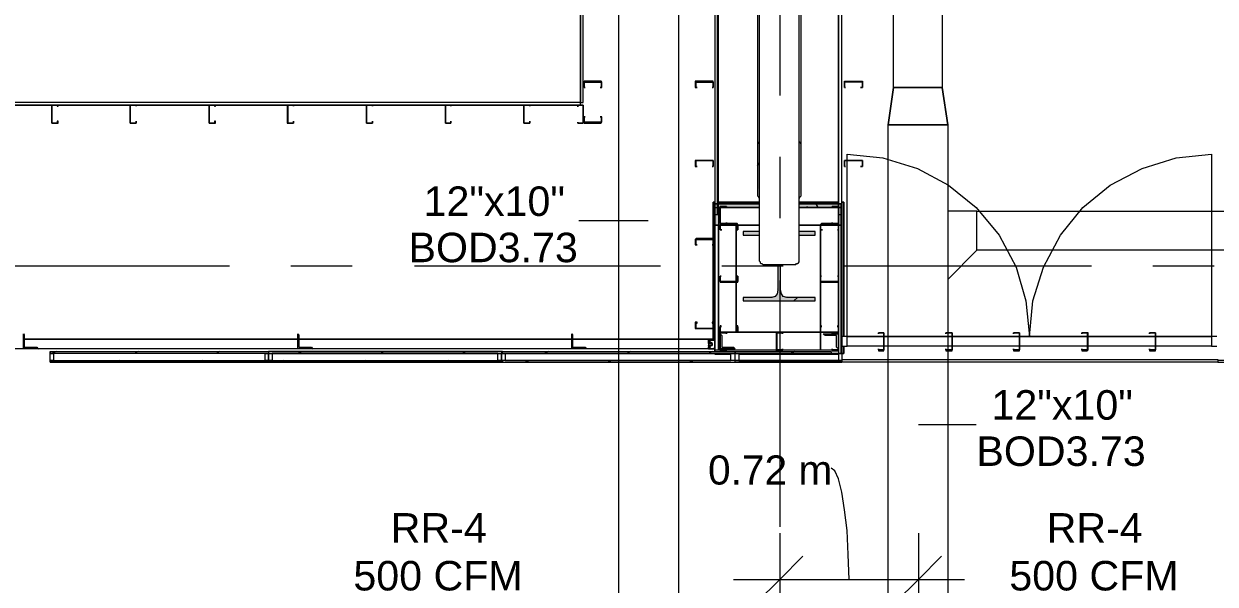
# Model space of a CAD drawing. Header units: metres. Extents: x -2 to 237, y -8 to 52.
# Drawn here: x 42.76 to 48.9, y 22.01 to 24.9 of the extents above; entities that cross this region are included whole.
import ezdxf

# ---------------------------------------------------------------- set-up
doc = ezdxf.new("R2010")
doc.units = ezdxf.units.M
doc.layers.add('HVAC - Ductos', color=5, linetype='Continuous', lineweight=0)
doc.layers.add('PDF4_Text', color=7, linetype='Continuous', lineweight=0)
doc.layers.add('PDF4_Geometry', color=7, linetype='Continuous', lineweight=0, true_color=0xaaaaaa)
doc.layers.add('PDF4_Solid Fills', color=7, linetype='Continuous', lineweight=0, true_color=0xffffff)
doc.styles.add('PDF Helvetica', font='')
doc.styles.get('PDF Helvetica').set_extended_font_data('Helvetica')

msp = doc.modelspace()

# ---------------------------------------------------------------- hatches: boundary and pattern name
at = {"layer": 'PDF4_Solid Fills', "lineweight": 0, "transparency": 33554559}
h = msp.add_hatch(color=256, dxfattribs=at)
h.paths.add_polyline_path([(46.7548, 24.2953), (46.7548, 24.0021), (46.7594, 24.0112), (46.764, 24.2849), (46.764, 24.2861), (46.7594, 24.2861), (46.7594, 24.2953)])
h.paths.add_polyline_path([(46.5395, 24.0204), (46.5441, 24.0204), (46.5441, 24.0067), (46.5487, 24.2861), (46.5441, 24.2861), (46.5395, 24.2816)])
h = msp.add_hatch(color=256, dxfattribs=at)
h.paths.add_polyline_path([(46.5487, 23.9517), (46.5487, 23.97), (46.3196, 23.97), (46.3196, 23.8601), (46.3379, 23.8601), (46.3379, 23.9563), (46.3471, 23.9563)])
h.paths.add_polyline_path([(46.9564, 23.9517), (46.9564, 23.8601), (46.9748, 23.8601), (46.9748, 23.97), (46.7548, 23.97), (46.7548, 23.9517)])
h = msp.add_hatch(color=256, dxfattribs=at)
h.paths.add_polyline_path([(46.5487, 23.9517), (46.5487, 23.97), (46.3196, 23.97), (46.3196, 23.9517)])
h.paths.add_polyline_path([(46.7548, 23.97), (46.7548, 23.9517), (46.9748, 23.9517), (46.9748, 23.97)])
h = msp.add_hatch(color=256, dxfattribs=at)
h.paths.add_polyline_path([(46.5487, 23.8096), (46.5487, 23.828), (46.4662, 23.828), (46.4662, 23.8096)])
h.paths.add_polyline_path([(46.6128, 23.4935), (46.4662, 23.4889), (46.4662, 23.4706), (46.8373, 23.4706), (46.8373, 23.4889), (46.6907, 23.4935), (46.6723, 23.4935), (46.6723, 23.5027), (46.6678, 23.5073), (46.6632, 23.5073), (46.6632, 23.5256), (46.6587, 23.5256), (46.6587, 23.6585), (46.6449, 23.6585), (46.6403, 23.5119), (46.6357, 23.5027), (46.6311, 23.4981)])
h.paths.add_polyline_path([(46.8373, 23.8096), (46.8373, 23.828), (46.7548, 23.828), (46.7548, 23.8096)])
h = msp.add_hatch(color=256, dxfattribs=at)
h.paths.add_polyline_path([(48.2393, 23.3056), (48.2393, 23.2186), (48.2438, 23.3049), (48.2438, 23.3056)])
h.paths.add_polyline_path([(48.2118, 23.2186), (48.2393, 23.214), (48.2393, 23.2186)])

# ---------------------------------------------------------------- linework, layer by layer
at = {"layer": 'HVAC - Ductos', "lineweight": 0}
for points in [[(47.2405, 24.5702), (47.2405, 28.7212), (47.4925, 28.7212), (47.4925, 24.5702)], [(45.8248, 16.1766), (45.8248, 26.7739), (46.1317, 26.7739), (46.1317, 16.1766)], [(47.52, 24.3778), (47.4925, 24.5702)], [(47.52, 24.3778), (47.52, 15.7368), (47.213, 15.7368), (47.213, 24.3778)], [(47.6712, 23.7318), (47.6712, 23.9333), (47.52, 23.9333), (47.52, 23.5805)], [(52.7751, 23.7318), (47.6712, 23.7318), (47.6712, 23.9333), (52.7751, 23.9333)]]:
    msp.add_lwpolyline(points, close=True, dxfattribs=at)
for points in [[(47.2405, 24.5702), (47.213, 24.3778), (47.2405, 24.5702)], [(47.2405, 24.5702), (47.4925, 24.5702)], [(47.52, 24.3778), (47.213, 24.3778)], [(45.976, 23.883), (45.6186, 23.883)], [(47.3688, 22.8338), (47.6666, 22.8338)], [(47.0114, 22.0366), (47.0068, 22.1648), (47.0023, 22.2886), (46.9885, 22.3939), (46.9748, 22.4855), (46.9564, 22.5543), (46.9381, 22.5956), (46.9198, 22.6093)], [(46.6541, 22.2748), (46.6541, 22.0366), (46.6541, 21.7983)], [(47.3688, 22.2748), (47.3688, 22.0366), (47.3688, 21.7983)], [(46.7731, 22.1557), (46.6541, 22.0366), (46.5349, 21.9175)], [(47.4879, 22.1557), (47.3688, 22.0366), (47.2497, 21.9175)], [(46.4158, 22.0366), (47.607, 22.0366)]]:
    msp.add_lwpolyline(points, dxfattribs=at)
at = {"layer": 'PDF4_Geometry', "lineweight": 0}
for points in [[(46.3196, 32.5102), (46.3196, 23.915), (46.3379, 23.915), (46.3379, 32.5102)], [(46.9564, 32.5102), (46.9564, 23.915), (46.9748, 23.915), (46.9748, 32.5102)], [(45.6278, 25.821), (45.6278, 24.4923), (45.6415, 24.4923), (45.6415, 25.821)], [(45.7377, 24.5702), (45.7377, 24.5977), (45.7332, 24.6023), (45.6461, 24.6023), (45.6461, 24.5977), (45.6461, 24.5702), (45.6507, 24.5702), (45.6461, 24.5702), (45.6461, 24.5977), (45.7332, 24.5977), (45.7332, 24.5702), (45.7286, 24.5702)], [(46.3104, 24.5702), (46.3104, 24.5977), (46.3104, 24.6023), (46.2233, 24.6023), (46.2187, 24.6023), (46.2187, 24.5977), (46.2187, 24.5702), (46.2279, 24.5702), (46.2233, 24.5702), (46.2233, 24.5977), (46.3104, 24.5977), (46.3104, 24.5702), (46.3058, 24.5702)], [(46.9885, 24.5977), (46.9885, 24.6023), (47.0801, 24.6023), (47.0801, 24.5977), (47.0801, 24.5702), (47.071, 24.5702), (47.0801, 24.5702), (47.0801, 24.5977), (46.9885, 24.5977), (46.9885, 24.5702)], [(46.9931, 24.5702), (46.9885, 24.5702)], [(38.4805, 24.4786), (45.6278, 24.4786), (45.6278, 24.4923), (38.4805, 24.4923)], [(42.9337, 24.4786), (42.9017, 24.4786), (42.9017, 24.474), (42.9017, 24.3869), (42.9337, 24.3869), (42.9337, 24.3961), (42.9292, 24.3961), (42.9292, 24.3869), (42.9017, 24.3869), (42.9017, 24.474), (42.9017, 24.4786), (42.9292, 24.4786), (42.9292, 24.474), (42.9337, 24.474)], [(43.3369, 24.4786), (43.3095, 24.4786), (43.3049, 24.4786), (43.3049, 24.474), (43.3049, 24.3869), (43.3095, 24.3869), (43.3369, 24.3869), (43.3369, 24.3961), (43.3369, 24.3869), (43.3095, 24.3869), (43.3049, 24.3869), (43.3049, 24.474), (43.3049, 24.4786), (43.3095, 24.4786), (43.3369, 24.4786), (43.3369, 24.474)], [(43.7447, 24.4786), (43.7126, 24.4786), (43.7126, 24.474), (43.7126, 24.3869), (43.7447, 24.3869), (43.7447, 24.3961), (43.7402, 24.3961), (43.7402, 24.3869), (43.7126, 24.3869), (43.7126, 24.474), (43.7126, 24.4786), (43.7402, 24.4786), (43.7402, 24.474), (43.7447, 24.474)], [(44.1479, 24.4786), (44.1204, 24.4786), (44.1158, 24.4786), (44.1158, 24.474), (44.1158, 24.3869), (44.1204, 24.3869), (44.1479, 24.3869), (44.1479, 24.3961), (44.1479, 24.3869), (44.1204, 24.3869), (44.1204, 24.474), (44.1204, 24.4786), (44.1479, 24.4786), (44.1479, 24.474)], [(44.5557, 24.4786), (44.5236, 24.4786), (44.5236, 24.474), (44.5236, 24.3869), (44.5557, 24.3869), (44.5557, 24.3961), (44.5557, 24.3869), (44.5236, 24.3869), (44.5236, 24.474), (44.5236, 24.4786), (44.5557, 24.4786), (44.5557, 24.474)], [(44.9589, 24.4786), (44.9313, 24.4786), (44.9313, 24.474), (44.9313, 24.3869), (44.9589, 24.3869), (44.9589, 24.3961), (44.9589, 24.3869), (44.9313, 24.3869), (44.9313, 24.474), (44.9313, 24.4786), (44.9589, 24.4786), (44.9589, 24.474)], [(45.3666, 24.4786), (45.3391, 24.4786), (45.3346, 24.4786), (45.3346, 24.474), (45.3346, 24.3869), (45.3391, 24.3869), (45.3666, 24.3869), (45.3666, 24.3961), (45.3666, 24.3869), (45.3391, 24.3869), (45.3346, 24.3869), (45.3346, 24.474), (45.3346, 24.4786), (45.3391, 24.4786), (45.3666, 24.4786), (45.3666, 24.474)], [(45.614, 24.3869), (45.6415, 24.3869), (45.6415, 24.474), (45.6415, 24.4786), (45.614, 24.4786), (45.614, 24.4694), (45.614, 24.4786), (45.6415, 24.4786), (45.6415, 24.474), (45.6415, 24.3869), (45.614, 24.3869), (45.614, 24.3915)], [(45.6461, 24.419), (45.6461, 24.3915), (45.6461, 24.3869), (45.7332, 24.3869), (45.7332, 24.3915), (45.7377, 24.3915), (45.7377, 24.419), (45.7286, 24.419), (45.7332, 24.419), (45.7332, 24.3915), (45.6461, 24.3915), (45.6461, 24.419), (45.6507, 24.419)], [(48.8807, 24.2266), (48.8807, 23.2874), (48.8807, 23.237), (48.592, 23.237), (48.2393, 23.237), (47.8911, 23.237), (47.5429, 23.237), (47.1901, 23.237), (47.0023, 23.237), (47.0023, 23.2874), (47.0023, 24.1945), (47.0023, 24.2266), (47.1855, 24.2082), (47.3642, 24.1533), (47.5246, 24.0662), (47.6666, 23.9517), (47.7857, 23.8096), (47.8727, 23.6447), (47.9232, 23.4706), (47.9415, 23.2874), (47.9598, 23.4706), (48.0148, 23.6447), (48.1019, 23.8096), (48.2164, 23.9517), (48.3584, 24.0662), (48.5234, 24.1533), (48.6974, 24.2082)], [(46.3104, 24.1624), (46.3104, 24.1945), (46.2233, 24.1945), (46.2187, 24.1945), (46.2187, 24.1624), (46.2279, 24.1624), (46.2233, 24.1624), (46.2233, 24.1945), (46.3104, 24.1945), (46.3104, 24.1624), (46.3058, 24.1624)], [(46.9885, 24.1945), (47.0801, 24.1945), (47.0801, 24.1624), (47.071, 24.1624), (47.0801, 24.1624), (47.0801, 24.1945), (46.9885, 24.1945), (46.9885, 24.1624)], [(46.9931, 24.1624), (46.9885, 24.1624)], [(46.3104, 23.9792), (46.3196, 23.9792), (46.3104, 23.9792), (46.3104, 23.2736), (46.3104, 23.9792), (46.3104, 23.2736)], [(46.3104, 23.9792), (46.315, 23.9792), (46.3196, 23.9746), (46.3196, 23.97), (46.3196, 23.9746), (46.315, 23.9792), (46.3104, 23.9792), (46.3196, 23.9792)], [(46.3196, 23.2736), (46.3196, 23.9746), (46.3196, 23.2736), (46.3196, 23.97)], [(46.3379, 23.9792), (46.5487, 23.9792)], [(46.3379, 23.9792), (46.5487, 23.9792)], [(46.3379, 23.9746), (46.5487, 23.9746)], [(46.5487, 23.97), (46.3379, 23.97)], [(46.5487, 23.97), (46.3379, 23.97)], [(46.3792, 23.9563), (46.3471, 23.9563), (46.3471, 23.8692), (46.3471, 23.8646), (46.3792, 23.8646), (46.3792, 23.8738), (46.3792, 23.8692), (46.3471, 23.8692), (46.3471, 23.9563), (46.3792, 23.9563), (46.3792, 23.9517)], [(46.7548, 23.9792), (46.9564, 23.9792)], [(46.7548, 23.9792), (46.9564, 23.9792)], [(46.7548, 23.9746), (46.9564, 23.9746)], [(46.9244, 23.8646), (46.9564, 23.8646), (46.9564, 23.8692), (46.9564, 23.9563), (46.9244, 23.9563), (46.9244, 23.9517), (46.9244, 23.9563), (46.9564, 23.9563), (46.9564, 23.8692), (46.9244, 23.8692), (46.9244, 23.8738)], [(46.9839, 23.9792), (46.9839, 23.2874)], [(46.3196, 23.86), (46.3196, 23.9517), (46.3471, 23.9517), (46.5487, 23.9517), (46.3471, 23.9517), (46.3379, 23.9517), (46.3379, 23.86), (46.3471, 23.86), (46.4296, 23.86), (46.4296, 23.5714), (46.4296, 23.86), (46.3471, 23.86)], [(46.4387, 23.8372), (46.4387, 23.8646), (46.4341, 23.8692), (46.3471, 23.8692), (46.3471, 23.8646), (46.3471, 23.8372), (46.3562, 23.8372), (46.3471, 23.8372), (46.3471, 23.8646), (46.4341, 23.8646), (46.4387, 23.8646), (46.4387, 23.8372), (46.4341, 23.8372)], [(46.9564, 23.8372), (46.9564, 23.8646), (46.9564, 23.8692), (46.8694, 23.8692), (46.8648, 23.8646), (46.8648, 23.8372), (46.874, 23.8372), (46.8648, 23.8372), (46.8648, 23.8646), (46.8694, 23.8646), (46.9564, 23.8646), (46.9564, 23.8372), (46.9518, 23.8372)], [(46.9564, 23.3056), (46.9564, 23.86)], [(46.3104, 23.7592), (46.3104, 23.7868), (46.3104, 23.7913), (46.2233, 23.7913), (46.2187, 23.7868), (46.2187, 23.7592), (46.2279, 23.7592), (46.2233, 23.7592), (46.2233, 23.7868), (46.3104, 23.7868), (46.3104, 23.7592), (46.3058, 23.7592)], [(46.3471, 23.5989), (46.3471, 23.5714), (46.3471, 23.5668), (46.4341, 23.5668), (46.4387, 23.5668), (46.4387, 23.5714), (46.4387, 23.5989), (46.4296, 23.5989), (46.4387, 23.5989), (46.4387, 23.5714), (46.4341, 23.5714), (46.3471, 23.5714), (46.3471, 23.5989), (46.3516, 23.5989)], [(46.8648, 23.5989), (46.8648, 23.5714), (46.8648, 23.5668), (46.8694, 23.5668), (46.9564, 23.5668), (46.9564, 23.5714), (46.9564, 23.5989), (46.9518, 23.5989), (46.9564, 23.5989), (46.9564, 23.5714), (46.8694, 23.5714), (46.8648, 23.5714), (46.8648, 23.5989), (46.8694, 23.5989)], [(46.2187, 23.3606), (46.2187, 23.3286), (46.2233, 23.3286), (46.3104, 23.3286), (46.3104, 23.3606), (46.3058, 23.3606), (46.3058, 23.356), (46.3104, 23.356), (46.3104, 23.3286), (46.2233, 23.3286), (46.2233, 23.356), (46.2279, 23.356), (46.2279, 23.3606)], [(46.3471, 23.3423), (46.3471, 23.3102), (46.4341, 23.3102), (46.4387, 23.3102), (46.4387, 23.3423), (46.4296, 23.3423), (46.4296, 23.3377), (46.4387, 23.3377), (46.4387, 23.3102), (46.4341, 23.3102), (46.3471, 23.3102), (46.3471, 23.3377), (46.3516, 23.3377), (46.3516, 23.3423)], [(46.8648, 23.3423), (46.8648, 23.3102), (46.8694, 23.3102), (46.9564, 23.3102), (46.9564, 23.3423), (46.9518, 23.3423), (46.9518, 23.3377), (46.9564, 23.3377), (46.9564, 23.3102), (46.8694, 23.3102), (46.8648, 23.3102), (46.8648, 23.3377), (46.8694, 23.3377), (46.8694, 23.3423)], [(42.7551, 23.3011), (42.7597, 23.2965), (42.7597, 23.2919), (42.7597, 23.2324), (42.8238, 23.2324), (42.8284, 23.2278), (42.833, 23.2232), (42.7551, 23.2232)], [(44.1708, 23.3011), (44.1754, 23.2965), (44.1754, 23.2919), (44.1754, 23.2324), (44.2396, 23.2324), (44.2441, 23.2278), (44.2487, 23.2232), (44.1708, 23.2232)], [(45.5819, 23.3011), (45.5865, 23.2965), (45.5865, 23.2919), (45.5865, 23.2324), (45.6507, 23.2324), (45.6553, 23.2278), (45.6553, 23.2232), (45.5819, 23.2232)], [(46.3792, 23.3056), (46.3471, 23.3056), (46.3471, 23.2186), (46.3471, 23.214), (46.3792, 23.214), (46.3792, 23.2232), (46.3792, 23.2186), (46.3471, 23.2186), (46.3471, 23.3056), (46.3792, 23.3056), (46.3792, 23.3011)], [(46.3471, 23.3011), (46.3516, 23.2965), (46.3562, 23.2919), (46.3562, 23.2324), (46.4158, 23.2324), (46.4204, 23.2278), (46.425, 23.2232), (46.3471, 23.2232)], [(46.6678, 23.3056), (46.6403, 23.3056), (46.6357, 23.3056), (46.6357, 23.2186), (46.6357, 23.214), (46.6403, 23.214), (46.6678, 23.214), (46.6678, 23.2232), (46.6678, 23.2186), (46.6403, 23.2186), (46.6403, 23.3056), (46.6678, 23.3056), (46.6678, 23.3011)], [(46.9564, 23.2232), (46.9518, 23.2278), (46.9472, 23.2324), (46.9472, 23.2919), (46.8877, 23.2919), (46.8832, 23.2965), (46.8786, 23.3011), (46.9564, 23.3011)], [(46.9244, 23.214), (46.9564, 23.214), (46.9564, 23.2186), (46.9564, 23.3056), (46.9244, 23.3056), (46.9244, 23.3011), (46.9244, 23.3056), (46.9564, 23.3056), (46.9564, 23.2186), (46.9244, 23.2186), (46.9244, 23.2232)], [(46.9748, 23.237), (47.0023, 23.237), (47.0023, 23.2874), (46.9748, 23.2874)], [(48.2393, 23.2874), (47.8911, 23.2874), (47.5429, 23.2874), (47.1901, 23.2874), (47.0023, 23.2874), (47.1901, 23.2874), (47.5429, 23.2874), (47.8911, 23.2874)], [(47.1626, 23.214), (47.1901, 23.214), (47.1901, 23.2186), (47.1901, 23.3056), (47.1626, 23.3056), (47.1626, 23.3011), (47.1626, 23.3056), (47.1901, 23.3056), (47.1901, 23.2186), (47.1626, 23.2186), (47.1626, 23.2232)], [(47.5108, 23.214), (47.5383, 23.214), (47.5429, 23.214), (47.5429, 23.2186), (47.5429, 23.3056), (47.5383, 23.3056), (47.5108, 23.3056), (47.5108, 23.3011), (47.5108, 23.3056), (47.5383, 23.3056), (47.5429, 23.3056), (47.5429, 23.2186), (47.5383, 23.2186), (47.5108, 23.2186), (47.5108, 23.2232)], [(47.859, 23.214), (47.8911, 23.214), (47.8911, 23.2186), (47.8911, 23.3056), (47.859, 23.3056), (47.859, 23.3011), (47.859, 23.3056), (47.8911, 23.3056), (47.8911, 23.2186), (47.859, 23.2186), (47.859, 23.2232)], [(48.2118, 23.214), (48.2393, 23.214), (48.2439, 23.2186), (48.2439, 23.3056), (48.2393, 23.3056), (48.2118, 23.3056), (48.2118, 23.3011), (48.2118, 23.3056), (48.2393, 23.3056), (48.2393, 23.2186), (48.2118, 23.2186), (48.2118, 23.2232)], [(48.8807, 23.2874), (48.592, 23.2874), (48.2439, 23.2874), (48.592, 23.2874)], [(48.56, 23.214), (48.5875, 23.214), (48.592, 23.214), (48.592, 23.2186), (48.592, 23.3056), (48.5875, 23.3056), (48.56, 23.3056), (48.56, 23.3011), (48.56, 23.3056), (48.5875, 23.3056), (48.592, 23.3056), (48.592, 23.2186), (48.5875, 23.2186), (48.56, 23.2186), (48.56, 23.2232)], [(42.7597, 23.2736), (43.6622, 23.2736), (44.1708, 23.2736), (43.6622, 23.2736)], [(44.1754, 23.2736), (45.0001, 23.2736)], [(45.0001, 23.2736), (45.5819, 23.2736)], [(46.2875, 23.2736), (46.2875, 23.2552), (46.2875, 23.2507), (46.2875, 23.2736), (45.5865, 23.2736)], [(46.3058, 23.2416), (46.2967, 23.2416), (46.2967, 23.237), (46.2875, 23.237), (46.2875, 23.2416), (46.2921, 23.2416), (46.2875, 23.2416), (46.2875, 23.2232), (46.3196, 23.2232), (46.3196, 23.2278), (46.315, 23.2278), (46.315, 23.2232), (46.2921, 23.2232), (46.2875, 23.2232), (46.2875, 23.2324), (46.2921, 23.2278), (46.2967, 23.2324), (46.2921, 23.2324), (46.2921, 23.237), (46.2921, 23.2324), (46.2967, 23.2324), (46.2921, 23.237), (46.2967, 23.237), (46.2967, 23.2416), (46.3058, 23.2416), (46.3058, 23.2507), (46.3058, 23.2552), (46.2967, 23.2552), (46.2967, 23.2598), (46.2921, 23.2598), (46.2967, 23.2598), (46.2921, 23.2598), (46.2875, 23.2598), (46.2875, 23.2644), (46.2921, 23.2644), (46.2967, 23.2644), (46.2921, 23.2644), (46.2875, 23.2644), (46.2875, 23.269), (46.2921, 23.269), (46.315, 23.269), (46.3196, 23.269), (46.3196, 23.2736), (46.2875, 23.2736), (46.2875, 23.2507), (46.2921, 23.2507), (46.2921, 23.2552), (46.2875, 23.2552), (46.2875, 23.2598), (46.2967, 23.2598), (46.2967, 23.2507), (46.3058, 23.2507)], [(46.9839, 23.237), (46.9839, 23.2003)], [(46.9839, 23.237), (46.9839, 23.2003)], [(44.0196, 23.2003), (42.8925, 23.2003), (42.8925, 23.2094), (44.0196, 23.2094)], [(42.8925, 23.1636), (42.8925, 23.2003), (42.9109, 23.2003), (42.9109, 23.1636)], [(44.0196, 23.1636), (44.0196, 23.2003), (44.0379, 23.2003), (44.0379, 23.1636)], [(45.2017, 23.1636), (45.2017, 23.2003), (45.22, 23.2003), (45.22, 23.1636)], [(45.22, 23.1636), (45.22, 23.2003), (45.2383, 23.2003), (45.2383, 23.1636)], [(45.2246, 23.2003), (45.2246, 23.2094), (46.425, 23.2094), (46.425, 23.2003)], [(46.3196, 23.1957), (46.402, 23.1957), (46.3196, 23.1957), (46.3196, 23.2003)], [(46.9748, 23.1545), (46.9748, 23.1636), (46.425, 23.1636), (46.425, 23.2003), (46.4433, 23.2003), (46.9564, 23.2003), (46.9748, 23.2003), (46.9748, 23.1682), (48.9128, 23.1682), (48.9128, 23.1545), (50.1132, 23.1545), (50.1132, 23.1636), (48.9128, 23.1636), (48.9128, 23.1545)], [(46.4433, 23.1957), (46.9564, 23.1957)], [(46.9748, 23.2003), (46.9794, 23.2003), (46.9839, 23.2003), (46.9794, 23.2003)], [(46.9748, 23.2003), (46.9794, 23.2003), (46.9839, 23.2003), (46.9794, 23.2003)]]:
    msp.add_lwpolyline(points, close=True, dxfattribs=at)
for points in [[(46.3334, 23.915), (46.3334, 32.5102)], [(46.9564, 23.915), (46.9564, 32.5102), (46.3379, 32.5102), (46.9564, 32.5102)], [(45.6278, 24.4923), (45.6278, 25.821), (45.6278, 26.5999), (45.6278, 28.1347), (38.4621, 28.1347)], [(46.764, 24.2632), (46.764, 27.9789), (46.764, 27.9881), (46.764, 27.9927), (46.7594, 27.9972), (46.7503, 28.0018), (46.7457, 28.0018), (46.7365, 28.0018), (46.567, 28.0018), (46.5579, 28.0018), (46.5533, 28.0018), (46.5441, 27.9972), (46.5395, 27.9927), (46.5395, 27.9881), (46.5395, 27.9789), (46.5395, 24.2632)], [(46.5487, 27.53), (46.5487, 23.6768), (46.5533, 23.6722), (46.5533, 23.6676), (46.5579, 23.663), (46.5624, 23.663), (46.567, 23.6585), (46.5761, 23.6585), (46.7319, 23.6585), (46.7365, 23.6585), (46.7411, 23.663), (46.7457, 23.663), (46.7503, 23.6676), (46.7548, 23.6722), (46.7548, 23.6768), (46.7548, 27.53)], [(46.6541, 25.7981), (46.6541, 24.5289)], [(45.6278, 24.4786), (38.4805, 24.4786)], [(46.5487, 24.2907), (46.5441, 24.2861), (46.5395, 24.277), (46.5395, 24.2678), (46.5395, 24.2632), (46.5395, 24.0295), (46.5395, 24.0204), (46.5395, 24.0112), (46.5441, 24.0067), (46.5487, 23.9975)], [(46.7548, 23.9975), (46.7594, 24.0067), (46.764, 24.0112), (46.764, 24.0204), (46.764, 24.0295), (46.764, 24.2632), (46.764, 24.2678), (46.764, 24.277), (46.7594, 24.2861), (46.7548, 24.2907)], [(46.6541, 24.2128), (46.6541, 23.8967)], [(46.5395, 24.167), (46.5487, 24.1807)], [(42.8925, 23.1636), (42.8925, 23.1545), (44.0196, 23.1545), (45.2246, 23.1545), (44.0196, 23.1545), (44.0196, 23.1636), (44.0196, 23.1545), (42.8925, 23.1545), (42.8925, 23.1636), (44.0196, 23.1636), (44.0013, 23.1636), (44.0013, 23.2003), (44.0196, 23.2003), (44.0196, 23.1636), (45.2246, 23.1636), (45.2246, 23.1545), (46.425, 23.1545), (46.9748, 23.1545), (46.425, 23.1545), (46.425, 23.1636), (45.2246, 23.1636), (45.2246, 23.1545), (46.425, 23.1545), (46.425, 23.1636), (46.402, 23.1636), (46.402, 23.2003), (46.3196, 23.2003), (46.9702, 23.2003), (46.9198, 23.2003), (46.425, 23.2003), (46.425, 23.2094), (46.9198, 23.2094), (46.9198, 23.2003), (46.9564, 23.2003), (46.9702, 23.2003), (46.9702, 23.86), (46.9702, 23.2003), (46.9748, 23.2003), (46.9748, 23.97), (46.9748, 23.9746), (46.9794, 23.9792), (46.9839, 23.9792), (46.9748, 23.9792), (46.9839, 23.9792), (46.9794, 23.9792), (46.9748, 23.9746), (46.9748, 23.97), (46.9748, 23.2874), (46.9748, 23.9746), (46.9748, 23.2874), (46.9748, 23.97), (46.9748, 23.2874), (46.9748, 23.97), (46.9748, 23.2874), (46.9748, 23.97), (46.9748, 23.9746), (46.9794, 23.9792), (46.9839, 23.9792), (46.9748, 23.9792), (46.9839, 23.9792), (46.9794, 23.9792), (46.9748, 23.9746), (46.9748, 23.97)], [(45.2383, 23.2003), (46.3196, 23.2003), (46.8648, 23.2003), (46.9748, 23.2003), (46.9748, 23.86), (46.9748, 23.9517), (46.9702, 23.9517), (46.9702, 23.97), (46.7548, 23.97), (46.9564, 23.97), (46.7548, 23.97), (46.9748, 23.97), (46.7548, 23.97), (46.9748, 23.97), (46.9748, 23.9517), (46.9564, 23.9517), (46.7548, 23.9517)], [(46.3104, 23.9792), (46.315, 23.9792), (46.3196, 23.9746), (46.3196, 23.97)], [(46.3104, 23.9792), (46.315, 23.9792), (46.3196, 23.9746), (46.3196, 23.97)], [(46.5487, 23.97), (46.3196, 23.97), (46.3196, 23.86), (46.3379, 23.86), (46.3471, 23.86), (46.4387, 23.86), (46.5487, 23.86)], [(46.3196, 23.9517), (46.3196, 23.86), (46.3196, 23.9517), (46.3196, 23.97), (46.5487, 23.97), (46.3196, 23.97), (46.3196, 23.9517), (46.3471, 23.9517), (46.5487, 23.9517)], [(46.3196, 23.2736), (46.3196, 23.97), (46.3196, 23.2736)], [(46.3196, 23.2736), (46.3196, 23.97), (46.3196, 23.2736)], [(46.3196, 23.97), (46.3196, 23.2094), (46.3196, 23.86)], [(46.5487, 23.97), (46.3196, 23.97), (46.5487, 23.97)], [(46.3379, 23.97), (46.5487, 23.97)], [(46.5487, 23.97), (46.3379, 23.97)], [(46.7548, 23.97), (46.9564, 23.97), (46.7548, 23.97)], [(46.7548, 23.86), (46.8648, 23.86), (46.9564, 23.86), (46.9702, 23.86), (46.9748, 23.86), (46.9748, 23.97), (46.7548, 23.97)], [(46.7548, 23.97), (46.9564, 23.97), (46.7548, 23.97)], [(46.9839, 23.2874), (46.9839, 23.9792)], [(46.9839, 23.2874), (46.9839, 23.9792)], [(46.9564, 23.9517), (46.7548, 23.9517), (46.9564, 23.9517), (46.9748, 23.9517), (46.9748, 23.86), (46.9564, 23.86), (46.8648, 23.86), (46.7548, 23.86)], [(46.9702, 23.86), (46.9702, 23.9517)], [(46.5487, 23.86), (46.4387, 23.86), (46.3471, 23.86), (46.3196, 23.86), (46.3196, 23.3102), (46.3196, 23.2094), (46.3196, 23.2186), (46.9564, 23.2186), (46.9564, 23.2003), (46.4433, 23.2003), (46.4433, 23.1636), (46.425, 23.1636), (46.425, 23.2003), (46.402, 23.2003), (46.3196, 23.2003)], [(46.3196, 23.2186), (46.3379, 23.2186), (46.3379, 23.86)], [(46.3196, 23.86), (46.3196, 23.2186)], [(46.9564, 23.8692), (46.9564, 23.86), (46.8648, 23.86), (46.8648, 23.3102), (46.8648, 23.2186), (46.8648, 23.3102), (46.4296, 23.3102), (46.3379, 23.3102), (46.3379, 23.2186), (46.8648, 23.2186), (46.9564, 23.2186), (46.9564, 23.2003), (46.9564, 23.1636), (46.9748, 23.1636)], [(46.3379, 23.86), (46.3379, 23.3102)], [(46.8648, 23.3102), (46.8648, 23.86)], [(46.9702, 23.86), (46.9564, 23.86), (46.8648, 23.86)], [(46.9702, 23.86), (46.9748, 23.86)], [(46.5487, 23.828), (46.4662, 23.828), (46.4662, 23.8096), (46.5487, 23.8096)], [(46.7548, 23.8096), (46.8373, 23.8096), (46.8373, 23.828), (46.7548, 23.828)], [(43.818, 23.6493), (42.5489, 23.6493)], [(44.4503, 23.6493), (44.1342, 23.6493)], [(46.0401, 23.6493), (44.771, 23.6493)], [(46.6723, 23.6493), (46.3562, 23.6493)], [(46.6449, 23.6585), (46.6449, 23.5256), (46.6403, 23.5073), (46.6311, 23.4935), (46.6128, 23.4889), (46.4662, 23.4889), (46.4662, 23.4706), (46.8373, 23.4706), (46.8373, 23.4889), (46.6907, 23.4889), (46.6723, 23.4935), (46.6632, 23.5073), (46.6587, 23.5256), (46.6587, 23.6585)], [(48.2622, 23.6493), (46.9885, 23.6493)], [(48.8945, 23.6493), (48.5783, 23.6493)], [(46.3379, 23.3102), (46.4296, 23.3102), (46.4296, 23.5668)], [(46.4296, 23.5668), (46.4296, 23.3102)], [(46.6541, 23.576), (46.6541, 22.3069)], [(46.7274, 23.4706), (46.7457, 23.4889)], [(46.4296, 23.3102), (46.8648, 23.3102)], [(48.9082, 23.2874), (48.8807, 23.2874), (48.8807, 23.237), (48.9082, 23.237)], [(45.5865, 23.2736), (46.2875, 23.2736), (46.2875, 23.2232), (45.0001, 23.2232), (43.6622, 23.2232), (42.329, 23.2232), (40.9957, 23.2232), (39.6899, 23.2232)], [(42.7597, 23.2736), (43.6622, 23.2736), (44.1708, 23.2736)], [(44.1754, 23.2736), (45.0001, 23.2736)], [(45.0001, 23.2736), (45.5819, 23.2736)], [(46.2875, 23.2552), (46.2875, 23.2507), (46.3058, 23.2507), (46.3058, 23.2416), (46.2875, 23.2416)], [(46.9748, 23.237), (46.9748, 23.2003), (46.9748, 23.237)], [(46.9748, 23.237), (46.9748, 23.2003), (46.9748, 23.237)], [(46.9748, 23.237), (46.9748, 23.2003), (46.9748, 23.237)], [(46.9748, 23.237), (46.9748, 23.2003), (46.9748, 23.237)], [(48.8807, 23.237), (48.592, 23.237), (48.2393, 23.237), (47.8911, 23.237), (47.5429, 23.237), (47.1901, 23.237), (47.0023, 23.237)], [(42.8925, 23.2094), (42.8925, 23.2003)], [(42.9246, 23.2094), (42.9017, 23.2003)], [(42.9109, 23.1636), (44.0013, 23.1636)], [(43.2499, 23.1636), (43.2316, 23.1545)], [(43.3461, 23.2094), (43.3278, 23.2003)], [(43.676, 23.1636), (43.6531, 23.1545)], [(43.7676, 23.2094), (43.7493, 23.2003)], [(44.0196, 23.2094), (44.0196, 23.2003), (45.22, 23.2003), (45.2246, 23.2003), (45.2246, 23.2094), (45.22, 23.2094), (44.0196, 23.2094), (45.22, 23.2094), (45.22, 23.2003)], [(45.2017, 23.2003), (44.0379, 23.2003)], [(44.0379, 23.1636), (45.2017, 23.1636)], [(44.0975, 23.1636), (44.0792, 23.1545)], [(44.1937, 23.2094), (44.1708, 23.2003)], [(44.519, 23.1636), (44.5007, 23.1545)], [(44.6152, 23.2094), (44.5969, 23.2003)], [(44.9451, 23.1636), (44.9222, 23.1545)], [(45.0367, 23.2094), (45.0184, 23.2003)], [(45.22, 23.2094), (45.2246, 23.2094), (46.3196, 23.2094)], [(45.2383, 23.1636), (46.402, 23.1636)], [(45.3666, 23.1636), (45.3437, 23.1545)], [(45.4628, 23.2094), (45.4399, 23.2003)], [(45.7881, 23.1636), (45.7698, 23.1545)], [(45.8844, 23.2094), (45.866, 23.2003)], [(46.2142, 23.1636), (46.1913, 23.1545)], [(46.3058, 23.2094), (46.2875, 23.2003)], [(46.4433, 23.1636), (46.9564, 23.1636)], [(46.6357, 23.1636), (46.6128, 23.1545)], [(46.7319, 23.2094), (46.709, 23.2003)], [(46.9748, 23.1682), (46.9748, 23.1545)]]:
    msp.add_lwpolyline(points, dxfattribs=at)
at = {"layer": 'PDF4_Geometry', "color": 254, "lineweight": 0, "true_color": 0xd2d2d2}
for points in [[(43.3049, 24.4511), (43.3049, 24.4556)], [(43.3278, 24.4786), (43.3324, 24.4786)], [(45.3346, 24.4694), (45.3346, 24.474)], [(45.3391, 24.4786), (45.3437, 24.4786)], [(43.7402, 24.3869), (43.7447, 24.3869)], [(44.1204, 24.3869), (44.125, 24.3869)], [(45.6415, 24.3961), (45.6415, 24.4007)], [(47.0664, 24.1945), (47.071, 24.1945)], [(46.9472, 23.5668), (46.9472, 23.5714)], [(46.2187, 23.3469), (46.2233, 23.3469)], [(47.5429, 23.2782), (47.5429, 23.2828)], [(46.6357, 23.2598), (46.6403, 23.2598)]]:
    msp.add_lwpolyline(points, dxfattribs=at)
at = {"layer": 'PDF4_Geometry', "color": 7, "lineweight": 0, "true_color": 0xffffff}
for points in [[(46.3792, 23.9563), (46.3792, 23.9517)], [(46.7961, 23.9517), (46.7961, 23.9563)], [(46.8419, 23.97), (46.851, 23.9517)]]:
    msp.add_lwpolyline(points, close=True, dxfattribs=at)

# ---------------------------------------------------------------- texts
at = {"layer": 'PDF4_Text', "lineweight": 0, "attachment_point": 4, "style": 'PDF Helvetica'}
for s, insert, char_height in [('12"x10"', (44.8184, 23.9831), 0.1519), ('BOD3.73', (44.7405, 23.7449), 0.1519), ('12"x10"', (47.7461, 22.9339), 0.1519), ('BOD3.73', (47.6682, 22.6956), 0.1519), ('0.72 m', (46.2846, 22.5987), 0.15002), ('RR-4', (44.6489, 22.3016), 0.1519), ('RR-4', (48.0302, 22.3016), 0.1519), ('500 CFM', (44.4564, 22.0542), 0.1519), ('500 CFM', (47.8378, 22.0542), 0.1519)]:
    msp.add_mtext(s, dxfattribs=dict(at, insert=insert, char_height=char_height))

doc.saveas('drawing.dxf')
